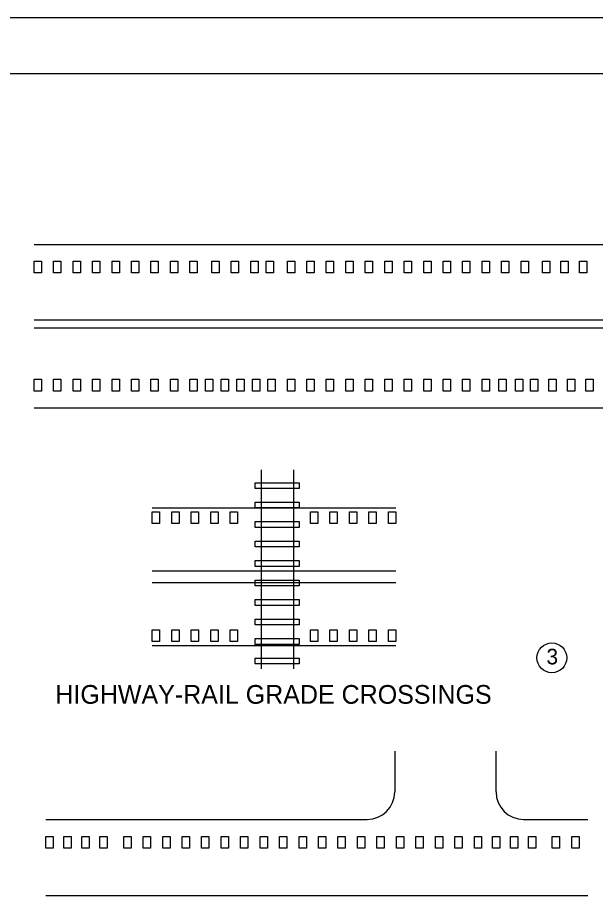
# Model space of a CAD drawing. Extents: x 999.5 to 1036.8, y 999.5 to 1022.6.
# Drawn here: x 1007.63 to 1015.04, y 1010.96 to 1022.22 of the extents above; entities that cross this region are included whole.
import ezdxf

# ---------------------------------------------------------------- set-up
doc = ezdxf.new("R2010")
doc.units = 0
for name, color, linetype in [('Level 1', 7, 'Continuous'), ('Level 10', 7, 'Continuous'), ('Level 14', 7, 'Continuous')]:
    doc.layers.add(name, color=color, linetype=linetype)

msp = doc.modelspace()

# ---------------------------------------------------------------- linework, layer by layer
at = {"layer": 'Level 1'}
for p, q in [((1007.839, 1019.311), (1019.672, 1019.311)), ((1007.839, 1019.311), (1019.672, 1019.311)), ((1019.672, 1018.34), (1007.839, 1018.34)), ((1019.672, 1018.34), (1007.839, 1018.34)), ((1019.672, 1018.238), (1007.839, 1018.238)), ((1019.672, 1018.238), (1007.839, 1018.238)), ((1007.839, 1017.217), (1019.672, 1017.217)), ((1007.839, 1017.217), (1019.672, 1017.217)), ((1010.755, 1016.419), (1010.755, 1013.869)), ((1010.755, 1016.419), (1010.755, 1013.869)), ((1011.168, 1016.419), (1011.168, 1013.869)), ((1011.168, 1016.419), (1011.168, 1013.869)), ((1009.355, 1015.932), (1012.48, 1015.932)), ((1009.355, 1015.932), (1012.48, 1015.932)), ((1009.355, 1015.127), (1012.48, 1015.127)), ((1009.355, 1015.127), (1012.48, 1015.127)), ((1009.355, 1014.975), (1012.48, 1014.975)), ((1009.355, 1014.975), (1012.48, 1014.975)), ((1009.355, 1014.17), (1012.48, 1014.17)), ((1009.355, 1014.17), (1012.48, 1014.17)), ((1012.467, 1012.813), (1012.467, 1012.291)), ((1012.467, 1012.813), (1012.467, 1012.291)), ((1013.766, 1012.813), (1013.766, 1012.291)), ((1013.766, 1012.813), (1013.766, 1012.291)), ((1007.989, 1011.936), (1012.113, 1011.936)), ((1007.989, 1011.936), (1012.113, 1011.936)), ((1014.121, 1011.936), (1014.947, 1011.936)), ((1014.121, 1011.936), (1014.947, 1011.936)), ((1007.989, 1010.963), (1014.947, 1010.963)), ((1007.989, 1010.963), (1014.947, 1010.963))]:
    msp.add_line(p, q, dxfattribs=at)
for points in [[(1007.839, 1019.097), (1007.933, 1019.097), (1007.933, 1018.945), (1007.839, 1018.945)], [(1007.839, 1019.097), (1007.933, 1019.097), (1007.933, 1018.945), (1007.839, 1018.945)], [(1008.089, 1019.097), (1008.183, 1019.097), (1008.183, 1018.945), (1008.089, 1018.945)], [(1008.089, 1019.097), (1008.183, 1019.097), (1008.183, 1018.945), (1008.089, 1018.945)], [(1008.339, 1019.097), (1008.433, 1019.097), (1008.433, 1018.945), (1008.339, 1018.945)], [(1008.339, 1019.097), (1008.433, 1019.097), (1008.433, 1018.945), (1008.339, 1018.945)], [(1008.589, 1019.097), (1008.683, 1019.097), (1008.683, 1018.945), (1008.589, 1018.945)], [(1008.589, 1019.097), (1008.683, 1019.097), (1008.683, 1018.945), (1008.589, 1018.945)], [(1008.839, 1019.097), (1008.933, 1019.097), (1008.933, 1018.945), (1008.839, 1018.945)], [(1008.839, 1019.097), (1008.933, 1019.097), (1008.933, 1018.945), (1008.839, 1018.945)], [(1009.089, 1019.097), (1009.183, 1019.097), (1009.183, 1018.945), (1009.089, 1018.945)], [(1009.089, 1019.097), (1009.183, 1019.097), (1009.183, 1018.945), (1009.089, 1018.945)], [(1009.339, 1019.097), (1009.433, 1019.097), (1009.433, 1018.945), (1009.339, 1018.945)], [(1009.339, 1019.097), (1009.433, 1019.097), (1009.433, 1018.945), (1009.339, 1018.945)], [(1009.589, 1019.097), (1009.683, 1019.097), (1009.683, 1018.945), (1009.589, 1018.945)], [(1009.589, 1019.097), (1009.683, 1019.097), (1009.683, 1018.945), (1009.589, 1018.945)], [(1009.839, 1019.097), (1009.933, 1019.097), (1009.933, 1018.945), (1009.839, 1018.945)], [(1009.839, 1019.097), (1009.933, 1019.097), (1009.933, 1018.945), (1009.839, 1018.945)], [(1010.119, 1019.097), (1010.213, 1019.097), (1010.213, 1018.945), (1010.119, 1018.945)], [(1010.119, 1019.097), (1010.213, 1019.097), (1010.213, 1018.945), (1010.119, 1018.945)], [(1010.119, 1019.097), (1010.213, 1019.097), (1010.213, 1018.945), (1010.119, 1018.945)], [(1010.119, 1019.097), (1010.213, 1019.097), (1010.213, 1018.945), (1010.119, 1018.945)], [(1010.369, 1019.097), (1010.463, 1019.097), (1010.463, 1018.945), (1010.369, 1018.945)], [(1010.369, 1019.097), (1010.463, 1019.097), (1010.463, 1018.945), (1010.369, 1018.945)], [(1010.619, 1019.097), (1010.713, 1019.097), (1010.713, 1018.945), (1010.619, 1018.945)], [(1010.619, 1019.097), (1010.713, 1019.097), (1010.713, 1018.945), (1010.619, 1018.945)], [(1010.619, 1019.097), (1010.713, 1019.097), (1010.713, 1018.945), (1010.619, 1018.945)], [(1010.619, 1019.097), (1010.713, 1019.097), (1010.713, 1018.945), (1010.619, 1018.945)], [(1010.818, 1019.097), (1010.913, 1019.097), (1010.913, 1018.945), (1010.818, 1018.945)], [(1010.818, 1019.097), (1010.913, 1019.097), (1010.913, 1018.945), (1010.818, 1018.945)], [(1010.818, 1019.097), (1010.913, 1019.097), (1010.913, 1018.945), (1010.818, 1018.945)], [(1010.818, 1019.097), (1010.913, 1019.097), (1010.913, 1018.945), (1010.818, 1018.945)], [(1011.089, 1019.097), (1011.183, 1019.097), (1011.183, 1018.945), (1011.089, 1018.945)], [(1011.089, 1019.097), (1011.183, 1019.097), (1011.183, 1018.945), (1011.089, 1018.945)], [(1011.339, 1019.097), (1011.433, 1019.097), (1011.433, 1018.945), (1011.339, 1018.945)], [(1011.339, 1019.097), (1011.433, 1019.097), (1011.433, 1018.945), (1011.339, 1018.945)], [(1011.589, 1019.097), (1011.683, 1019.097), (1011.683, 1018.945), (1011.589, 1018.945)], [(1011.589, 1019.097), (1011.683, 1019.097), (1011.683, 1018.945), (1011.589, 1018.945)], [(1011.839, 1019.097), (1011.933, 1019.097), (1011.933, 1018.945), (1011.839, 1018.945)], [(1011.839, 1019.097), (1011.933, 1019.097), (1011.933, 1018.945), (1011.839, 1018.945)], [(1012.089, 1019.097), (1012.183, 1019.097), (1012.183, 1018.945), (1012.089, 1018.945)], [(1012.089, 1019.097), (1012.183, 1019.097), (1012.183, 1018.945), (1012.089, 1018.945)], [(1012.339, 1019.097), (1012.433, 1019.097), (1012.433, 1018.945), (1012.339, 1018.945)], [(1012.339, 1019.097), (1012.433, 1019.097), (1012.433, 1018.945), (1012.339, 1018.945)], [(1012.589, 1019.097), (1012.683, 1019.097), (1012.683, 1018.945), (1012.589, 1018.945)], [(1012.589, 1019.097), (1012.683, 1019.097), (1012.683, 1018.945), (1012.589, 1018.945)], [(1012.839, 1019.097), (1012.933, 1019.097), (1012.933, 1018.945), (1012.839, 1018.945)], [(1012.839, 1019.097), (1012.933, 1019.097), (1012.933, 1018.945), (1012.839, 1018.945)], [(1013.089, 1019.097), (1013.183, 1019.097), (1013.183, 1018.945), (1013.089, 1018.945)], [(1013.089, 1019.097), (1013.183, 1019.097), (1013.183, 1018.945), (1013.089, 1018.945)], [(1013.339, 1019.097), (1013.433, 1019.097), (1013.433, 1018.945), (1013.339, 1018.945)], [(1013.339, 1019.097), (1013.433, 1019.097), (1013.433, 1018.945), (1013.339, 1018.945)], [(1013.589, 1019.097), (1013.683, 1019.097), (1013.683, 1018.945), (1013.589, 1018.945)], [(1013.589, 1019.097), (1013.683, 1019.097), (1013.683, 1018.945), (1013.589, 1018.945)], [(1013.839, 1019.097), (1013.933, 1019.097), (1013.933, 1018.945), (1013.839, 1018.945)], [(1013.839, 1019.097), (1013.933, 1019.097), (1013.933, 1018.945), (1013.839, 1018.945)], [(1014.089, 1019.097), (1014.183, 1019.097), (1014.183, 1018.945), (1014.089, 1018.945)], [(1014.089, 1019.097), (1014.183, 1019.097), (1014.183, 1018.945), (1014.089, 1018.945)], [(1014.364, 1019.097), (1014.459, 1019.097), (1014.459, 1018.945), (1014.364, 1018.945)], [(1014.364, 1019.097), (1014.459, 1019.097), (1014.459, 1018.945), (1014.364, 1018.945)], [(1014.601, 1019.097), (1014.695, 1019.097), (1014.695, 1018.945), (1014.601, 1018.945)], [(1014.601, 1019.097), (1014.695, 1019.097), (1014.695, 1018.945), (1014.601, 1018.945)], [(1014.837, 1019.097), (1014.931, 1019.097), (1014.931, 1018.945), (1014.837, 1018.945)], [(1014.837, 1019.097), (1014.931, 1019.097), (1014.931, 1018.945), (1014.837, 1018.945)], [(1007.839, 1017.583), (1007.933, 1017.583), (1007.933, 1017.431), (1007.839, 1017.431)], [(1007.839, 1017.583), (1007.933, 1017.583), (1007.933, 1017.431), (1007.839, 1017.431)], [(1008.089, 1017.583), (1008.183, 1017.583), (1008.183, 1017.431), (1008.089, 1017.431)], [(1008.089, 1017.583), (1008.183, 1017.583), (1008.183, 1017.431), (1008.089, 1017.431)], [(1008.339, 1017.583), (1008.433, 1017.583), (1008.433, 1017.431), (1008.339, 1017.431)], [(1008.339, 1017.583), (1008.433, 1017.583), (1008.433, 1017.431), (1008.339, 1017.431)], [(1008.589, 1017.583), (1008.683, 1017.583), (1008.683, 1017.431), (1008.589, 1017.431)], [(1008.589, 1017.583), (1008.683, 1017.583), (1008.683, 1017.431), (1008.589, 1017.431)], [(1008.839, 1017.583), (1008.933, 1017.583), (1008.933, 1017.431), (1008.839, 1017.431)], [(1008.839, 1017.583), (1008.933, 1017.583), (1008.933, 1017.431), (1008.839, 1017.431)], [(1009.089, 1017.583), (1009.183, 1017.583), (1009.183, 1017.431), (1009.089, 1017.431)], [(1009.089, 1017.583), (1009.183, 1017.583), (1009.183, 1017.431), (1009.089, 1017.431)], [(1009.339, 1017.583), (1009.433, 1017.583), (1009.433, 1017.431), (1009.339, 1017.431)], [(1009.339, 1017.583), (1009.433, 1017.583), (1009.433, 1017.431), (1009.339, 1017.431)], [(1009.589, 1017.583), (1009.683, 1017.583), (1009.683, 1017.431), (1009.589, 1017.431)], [(1009.589, 1017.583), (1009.683, 1017.583), (1009.683, 1017.431), (1009.589, 1017.431)], [(1009.839, 1017.583), (1009.933, 1017.583), (1009.933, 1017.431), (1009.839, 1017.431)], [(1009.839, 1017.583), (1009.933, 1017.583), (1009.933, 1017.431), (1009.839, 1017.431)], [(1010.039, 1017.583), (1010.133, 1017.583), (1010.133, 1017.431), (1010.039, 1017.431)], [(1010.039, 1017.583), (1010.133, 1017.583), (1010.133, 1017.431), (1010.039, 1017.431)], [(1010.239, 1017.583), (1010.334, 1017.583), (1010.334, 1017.431), (1010.239, 1017.431)], [(1010.239, 1017.583), (1010.334, 1017.583), (1010.334, 1017.431), (1010.239, 1017.431)], [(1010.44, 1017.583), (1010.534, 1017.583), (1010.534, 1017.431), (1010.44, 1017.431)], [(1010.44, 1017.583), (1010.534, 1017.583), (1010.534, 1017.431), (1010.44, 1017.431)], [(1010.64, 1017.583), (1010.734, 1017.583), (1010.734, 1017.431), (1010.64, 1017.431)], [(1010.64, 1017.583), (1010.734, 1017.583), (1010.734, 1017.431), (1010.64, 1017.431)], [(1010.84, 1017.583), (1010.934, 1017.583), (1010.934, 1017.431), (1010.84, 1017.431)], [(1010.84, 1017.583), (1010.934, 1017.583), (1010.934, 1017.431), (1010.84, 1017.431)], [(1011.089, 1017.583), (1011.183, 1017.583), (1011.183, 1017.431), (1011.089, 1017.431)], [(1011.089, 1017.583), (1011.183, 1017.583), (1011.183, 1017.431), (1011.089, 1017.431)], [(1011.339, 1017.583), (1011.433, 1017.583), (1011.433, 1017.431), (1011.339, 1017.431)], [(1011.339, 1017.583), (1011.433, 1017.583), (1011.433, 1017.431), (1011.339, 1017.431)], [(1011.589, 1017.583), (1011.683, 1017.583), (1011.683, 1017.431), (1011.589, 1017.431)], [(1011.589, 1017.583), (1011.683, 1017.583), (1011.683, 1017.431), (1011.589, 1017.431)], [(1011.839, 1017.583), (1011.933, 1017.583), (1011.933, 1017.431), (1011.839, 1017.431)], [(1011.839, 1017.583), (1011.933, 1017.583), (1011.933, 1017.431), (1011.839, 1017.431)], [(1012.089, 1017.583), (1012.183, 1017.583), (1012.183, 1017.431), (1012.089, 1017.431)], [(1012.089, 1017.583), (1012.183, 1017.583), (1012.183, 1017.431), (1012.089, 1017.431)], [(1012.339, 1017.583), (1012.433, 1017.583), (1012.433, 1017.431), (1012.339, 1017.431)], [(1012.339, 1017.583), (1012.433, 1017.583), (1012.433, 1017.431), (1012.339, 1017.431)], [(1012.589, 1017.583), (1012.683, 1017.583), (1012.683, 1017.431), (1012.589, 1017.431)], [(1012.589, 1017.583), (1012.683, 1017.583), (1012.683, 1017.431), (1012.589, 1017.431)], [(1012.839, 1017.583), (1012.933, 1017.583), (1012.933, 1017.431), (1012.839, 1017.431)], [(1012.839, 1017.583), (1012.933, 1017.583), (1012.933, 1017.431), (1012.839, 1017.431)], [(1013.089, 1017.583), (1013.183, 1017.583), (1013.183, 1017.431), (1013.089, 1017.431)], [(1013.089, 1017.583), (1013.183, 1017.583), (1013.183, 1017.431), (1013.089, 1017.431)], [(1013.339, 1017.583), (1013.433, 1017.583), (1013.433, 1017.431), (1013.339, 1017.431)], [(1013.339, 1017.583), (1013.433, 1017.583), (1013.433, 1017.431), (1013.339, 1017.431)], [(1013.589, 1017.583), (1013.683, 1017.583), (1013.683, 1017.431), (1013.589, 1017.431)], [(1013.589, 1017.583), (1013.683, 1017.583), (1013.683, 1017.431), (1013.589, 1017.431)], [(1013.803, 1017.583), (1013.897, 1017.583), (1013.897, 1017.431), (1013.803, 1017.431)], [(1013.803, 1017.583), (1013.897, 1017.583), (1013.897, 1017.431), (1013.803, 1017.431)], [(1014.017, 1017.583), (1014.111, 1017.583), (1014.111, 1017.431), (1014.017, 1017.431)], [(1014.017, 1017.583), (1014.111, 1017.583), (1014.111, 1017.431), (1014.017, 1017.431)], [(1014.211, 1017.583), (1014.305, 1017.583), (1014.305, 1017.431), (1014.211, 1017.431)], [(1014.211, 1017.583), (1014.305, 1017.583), (1014.305, 1017.431), (1014.211, 1017.431)], [(1014.447, 1017.583), (1014.541, 1017.583), (1014.541, 1017.431), (1014.447, 1017.431)], [(1014.447, 1017.583), (1014.541, 1017.583), (1014.541, 1017.431), (1014.447, 1017.431)], [(1014.683, 1017.583), (1014.778, 1017.583), (1014.778, 1017.431), (1014.683, 1017.431)], [(1014.683, 1017.583), (1014.778, 1017.583), (1014.778, 1017.431), (1014.683, 1017.431)], [(1014.919, 1017.583), (1015.014, 1017.583), (1015.014, 1017.431), (1014.919, 1017.431)], [(1014.919, 1017.583), (1015.014, 1017.583), (1015.014, 1017.431), (1014.919, 1017.431)], [(1010.674, 1016.256), (1011.242, 1016.256), (1011.242, 1016.183), (1010.674, 1016.183)], [(1010.674, 1016.256), (1011.242, 1016.256), (1011.242, 1016.183), (1010.674, 1016.183)], [(1010.674, 1016.006), (1011.242, 1016.006), (1011.242, 1015.933), (1010.674, 1015.933)], [(1010.674, 1016.006), (1011.242, 1016.006), (1011.242, 1015.933), (1010.674, 1015.933)], [(1010.674, 1016.006), (1011.242, 1016.006), (1011.242, 1015.933), (1010.674, 1015.933)], [(1010.674, 1016.006), (1011.242, 1016.006), (1011.242, 1015.933), (1010.674, 1015.933)], [(1009.355, 1015.884), (1009.449, 1015.884), (1009.449, 1015.732), (1009.355, 1015.732)], [(1009.355, 1015.884), (1009.449, 1015.884), (1009.449, 1015.732), (1009.355, 1015.732)], [(1009.605, 1015.884), (1009.699, 1015.884), (1009.699, 1015.732), (1009.605, 1015.732)], [(1009.605, 1015.884), (1009.699, 1015.884), (1009.699, 1015.732), (1009.605, 1015.732)], [(1009.855, 1015.884), (1009.949, 1015.884), (1009.949, 1015.732), (1009.855, 1015.732)], [(1009.855, 1015.884), (1009.949, 1015.884), (1009.949, 1015.732), (1009.855, 1015.732)], [(1010.105, 1015.884), (1010.199, 1015.884), (1010.199, 1015.732), (1010.105, 1015.732)], [(1010.105, 1015.884), (1010.199, 1015.884), (1010.199, 1015.732), (1010.105, 1015.732)], [(1010.355, 1015.884), (1010.449, 1015.884), (1010.449, 1015.732), (1010.355, 1015.732)], [(1010.355, 1015.884), (1010.449, 1015.884), (1010.449, 1015.732), (1010.355, 1015.732)], [(1011.386, 1015.884), (1011.48, 1015.884), (1011.48, 1015.732), (1011.386, 1015.732)], [(1011.386, 1015.884), (1011.48, 1015.884), (1011.48, 1015.732), (1011.386, 1015.732)], [(1011.636, 1015.884), (1011.73, 1015.884), (1011.73, 1015.732), (1011.636, 1015.732)], [(1011.636, 1015.884), (1011.73, 1015.884), (1011.73, 1015.732), (1011.636, 1015.732)], [(1011.886, 1015.884), (1011.98, 1015.884), (1011.98, 1015.732), (1011.886, 1015.732)], [(1011.886, 1015.884), (1011.98, 1015.884), (1011.98, 1015.732), (1011.886, 1015.732)], [(1012.136, 1015.884), (1012.23, 1015.884), (1012.23, 1015.732), (1012.136, 1015.732)], [(1012.136, 1015.884), (1012.23, 1015.884), (1012.23, 1015.732), (1012.136, 1015.732)], [(1012.386, 1015.884), (1012.48, 1015.884), (1012.48, 1015.732), (1012.386, 1015.732)], [(1012.386, 1015.884), (1012.48, 1015.884), (1012.48, 1015.732), (1012.386, 1015.732)], [(1010.674, 1015.756), (1011.242, 1015.756), (1011.242, 1015.683), (1010.674, 1015.683)], [(1010.674, 1015.756), (1011.242, 1015.756), (1011.242, 1015.683), (1010.674, 1015.683)], [(1010.674, 1015.506), (1011.242, 1015.506), (1011.242, 1015.433), (1010.674, 1015.433)], [(1010.674, 1015.506), (1011.242, 1015.506), (1011.242, 1015.433), (1010.674, 1015.433)], [(1010.674, 1015.256), (1011.242, 1015.256), (1011.242, 1015.183), (1010.674, 1015.183)], [(1010.674, 1015.256), (1011.242, 1015.256), (1011.242, 1015.183), (1010.674, 1015.183)], [(1010.674, 1015.006), (1011.242, 1015.006), (1011.242, 1014.933), (1010.674, 1014.933)], [(1010.674, 1015.006), (1011.242, 1015.006), (1011.242, 1014.933), (1010.674, 1014.933)], [(1010.674, 1014.756), (1011.242, 1014.756), (1011.242, 1014.683), (1010.674, 1014.683)], [(1010.674, 1014.756), (1011.242, 1014.756), (1011.242, 1014.683), (1010.674, 1014.683)], [(1010.674, 1014.506), (1011.242, 1014.506), (1011.242, 1014.433), (1010.674, 1014.433)], [(1010.674, 1014.506), (1011.242, 1014.506), (1011.242, 1014.433), (1010.674, 1014.433)], [(1009.355, 1014.37), (1009.449, 1014.37), (1009.449, 1014.218), (1009.355, 1014.218)], [(1009.355, 1014.37), (1009.449, 1014.37), (1009.449, 1014.218), (1009.355, 1014.218)], [(1009.605, 1014.37), (1009.699, 1014.37), (1009.699, 1014.218), (1009.605, 1014.218)], [(1009.605, 1014.37), (1009.699, 1014.37), (1009.699, 1014.218), (1009.605, 1014.218)], [(1009.855, 1014.37), (1009.949, 1014.37), (1009.949, 1014.218), (1009.855, 1014.218)], [(1009.855, 1014.37), (1009.949, 1014.37), (1009.949, 1014.218), (1009.855, 1014.218)], [(1010.105, 1014.37), (1010.199, 1014.37), (1010.199, 1014.218), (1010.105, 1014.218)], [(1010.105, 1014.37), (1010.199, 1014.37), (1010.199, 1014.218), (1010.105, 1014.218)], [(1010.355, 1014.37), (1010.449, 1014.37), (1010.449, 1014.218), (1010.355, 1014.218)], [(1010.355, 1014.37), (1010.449, 1014.37), (1010.449, 1014.218), (1010.355, 1014.218)], [(1011.386, 1014.37), (1011.48, 1014.37), (1011.48, 1014.218), (1011.386, 1014.218)], [(1011.386, 1014.37), (1011.48, 1014.37), (1011.48, 1014.218), (1011.386, 1014.218)], [(1011.636, 1014.37), (1011.73, 1014.37), (1011.73, 1014.218), (1011.636, 1014.218)], [(1011.636, 1014.37), (1011.73, 1014.37), (1011.73, 1014.218), (1011.636, 1014.218)], [(1011.886, 1014.37), (1011.98, 1014.37), (1011.98, 1014.218), (1011.886, 1014.218)], [(1011.886, 1014.37), (1011.98, 1014.37), (1011.98, 1014.218), (1011.886, 1014.218)], [(1012.136, 1014.37), (1012.23, 1014.37), (1012.23, 1014.218), (1012.136, 1014.218)], [(1012.136, 1014.37), (1012.23, 1014.37), (1012.23, 1014.218), (1012.136, 1014.218)], [(1012.386, 1014.37), (1012.48, 1014.37), (1012.48, 1014.218), (1012.386, 1014.218)], [(1012.386, 1014.37), (1012.48, 1014.37), (1012.48, 1014.218), (1012.386, 1014.218)], [(1010.674, 1014.256), (1011.242, 1014.256), (1011.242, 1014.183), (1010.674, 1014.183)], [(1010.674, 1014.256), (1011.242, 1014.256), (1011.242, 1014.183), (1010.674, 1014.183)], [(1010.674, 1014.006), (1011.242, 1014.006), (1011.242, 1013.933), (1010.674, 1013.933)], [(1010.674, 1014.006), (1011.242, 1014.006), (1011.242, 1013.933), (1010.674, 1013.933)], [(1007.989, 1011.72), (1008.083, 1011.72), (1008.083, 1011.568), (1007.989, 1011.568)], [(1007.989, 1011.72), (1008.083, 1011.72), (1008.083, 1011.568), (1007.989, 1011.568)], [(1008.221, 1011.72), (1008.315, 1011.72), (1008.315, 1011.568), (1008.221, 1011.568)], [(1008.221, 1011.72), (1008.315, 1011.72), (1008.315, 1011.568), (1008.221, 1011.568)], [(1008.452, 1011.72), (1008.547, 1011.72), (1008.547, 1011.568), (1008.452, 1011.568)], [(1008.452, 1011.72), (1008.547, 1011.72), (1008.547, 1011.568), (1008.452, 1011.568)], [(1008.684, 1011.72), (1008.778, 1011.72), (1008.778, 1011.568), (1008.684, 1011.568)], [(1008.684, 1011.72), (1008.778, 1011.72), (1008.778, 1011.568), (1008.684, 1011.568)], [(1008.989, 1011.72), (1009.083, 1011.72), (1009.083, 1011.568), (1008.989, 1011.568)], [(1008.989, 1011.72), (1009.083, 1011.72), (1009.083, 1011.568), (1008.989, 1011.568)], [(1009.239, 1011.72), (1009.333, 1011.72), (1009.333, 1011.568), (1009.239, 1011.568)], [(1009.239, 1011.72), (1009.333, 1011.72), (1009.333, 1011.568), (1009.239, 1011.568)], [(1009.489, 1011.72), (1009.583, 1011.72), (1009.583, 1011.568), (1009.489, 1011.568)], [(1009.489, 1011.72), (1009.583, 1011.72), (1009.583, 1011.568), (1009.489, 1011.568)], [(1009.739, 1011.72), (1009.833, 1011.72), (1009.833, 1011.568), (1009.739, 1011.568)], [(1009.739, 1011.72), (1009.833, 1011.72), (1009.833, 1011.568), (1009.739, 1011.568)], [(1009.989, 1011.72), (1010.083, 1011.72), (1010.083, 1011.568), (1009.989, 1011.568)], [(1009.989, 1011.72), (1010.083, 1011.72), (1010.083, 1011.568), (1009.989, 1011.568)], [(1010.239, 1011.72), (1010.333, 1011.72), (1010.333, 1011.568), (1010.239, 1011.568)], [(1010.239, 1011.72), (1010.333, 1011.72), (1010.333, 1011.568), (1010.239, 1011.568)], [(1010.489, 1011.72), (1010.583, 1011.72), (1010.583, 1011.568), (1010.489, 1011.568)], [(1010.489, 1011.72), (1010.583, 1011.72), (1010.583, 1011.568), (1010.489, 1011.568)], [(1010.739, 1011.72), (1010.833, 1011.72), (1010.833, 1011.568), (1010.739, 1011.568)], [(1010.739, 1011.72), (1010.833, 1011.72), (1010.833, 1011.568), (1010.739, 1011.568)], [(1010.989, 1011.72), (1011.083, 1011.72), (1011.083, 1011.568), (1010.989, 1011.568)], [(1010.989, 1011.72), (1011.083, 1011.72), (1011.083, 1011.568), (1010.989, 1011.568)], [(1011.239, 1011.72), (1011.333, 1011.72), (1011.333, 1011.568), (1011.239, 1011.568)], [(1011.239, 1011.72), (1011.333, 1011.72), (1011.333, 1011.568), (1011.239, 1011.568)], [(1011.489, 1011.72), (1011.583, 1011.72), (1011.583, 1011.568), (1011.489, 1011.568)], [(1011.489, 1011.72), (1011.583, 1011.72), (1011.583, 1011.568), (1011.489, 1011.568)], [(1011.739, 1011.72), (1011.833, 1011.72), (1011.833, 1011.568), (1011.739, 1011.568)], [(1011.739, 1011.72), (1011.833, 1011.72), (1011.833, 1011.568), (1011.739, 1011.568)], [(1011.989, 1011.72), (1012.083, 1011.72), (1012.083, 1011.568), (1011.989, 1011.568)], [(1011.989, 1011.72), (1012.083, 1011.72), (1012.083, 1011.568), (1011.989, 1011.568)], [(1012.239, 1011.72), (1012.333, 1011.72), (1012.333, 1011.568), (1012.239, 1011.568)], [(1012.239, 1011.72), (1012.333, 1011.72), (1012.333, 1011.568), (1012.239, 1011.568)], [(1012.489, 1011.72), (1012.583, 1011.72), (1012.583, 1011.568), (1012.489, 1011.568)], [(1012.489, 1011.72), (1012.583, 1011.72), (1012.583, 1011.568), (1012.489, 1011.568)], [(1012.739, 1011.72), (1012.833, 1011.72), (1012.833, 1011.568), (1012.739, 1011.568)], [(1012.739, 1011.72), (1012.833, 1011.72), (1012.833, 1011.568), (1012.739, 1011.568)], [(1012.989, 1011.72), (1013.083, 1011.72), (1013.083, 1011.568), (1012.989, 1011.568)], [(1012.989, 1011.72), (1013.083, 1011.72), (1013.083, 1011.568), (1012.989, 1011.568)], [(1013.239, 1011.72), (1013.333, 1011.72), (1013.333, 1011.568), (1013.239, 1011.568)], [(1013.239, 1011.72), (1013.333, 1011.72), (1013.333, 1011.568), (1013.239, 1011.568)], [(1013.489, 1011.72), (1013.583, 1011.72), (1013.583, 1011.568), (1013.489, 1011.568)], [(1013.489, 1011.72), (1013.583, 1011.72), (1013.583, 1011.568), (1013.489, 1011.568)], [(1013.721, 1011.72), (1013.815, 1011.72), (1013.815, 1011.568), (1013.721, 1011.568)], [(1013.721, 1011.72), (1013.815, 1011.72), (1013.815, 1011.568), (1013.721, 1011.568)], [(1013.952, 1011.72), (1014.047, 1011.72), (1014.047, 1011.568), (1013.952, 1011.568)], [(1013.952, 1011.72), (1014.047, 1011.72), (1014.047, 1011.568), (1013.952, 1011.568)], [(1014.184, 1011.72), (1014.278, 1011.72), (1014.278, 1011.568), (1014.184, 1011.568)], [(1014.184, 1011.72), (1014.278, 1011.72), (1014.278, 1011.568), (1014.184, 1011.568)], [(1014.489, 1011.72), (1014.583, 1011.72), (1014.583, 1011.568), (1014.489, 1011.568)], [(1014.489, 1011.72), (1014.583, 1011.72), (1014.583, 1011.568), (1014.489, 1011.568)], [(1014.739, 1011.72), (1014.833, 1011.72), (1014.833, 1011.568), (1014.739, 1011.568)], [(1014.739, 1011.72), (1014.833, 1011.72), (1014.833, 1011.568), (1014.739, 1011.568)]]:
    msp.add_lwpolyline(points, close=True, dxfattribs=at)
msp.add_circle((1014.484, 1014.01), 0.191, dxfattribs=at)
msp.add_circle((1014.484, 1014.01), 0.191, dxfattribs=at)
for centre, start, end in [((1012.113, 1012.291), 270, 0), ((1012.113, 1012.291), 270, 0), ((1014.121, 1012.291), 180, 270), ((1014.121, 1012.291), 180, 270)]:
    msp.add_arc(centre, 0.354, start, end, dxfattribs=at)
at = {"layer": 'Level 10'}
msp.add_line((1035.5, 1021.5), (1007, 1021.5), dxfattribs=at)
at = {"layer": 'Level 14'}
msp.add_line((1000, 1022.22), (1036.36, 1022.22), dxfattribs=at)

# ---------------------------------------------------------------- texts
at = {"layer": 'Level 1'}
for s, height, p in [('3', 0.2, (1014.415, 1013.926)), ('3', 0.2, (1014.415, 1013.926)), ('HIGHWAY-RAIL GRADE CROSSINGS', 0.24, (1008.112, 1013.421)), ('HIGHWAY-RAIL GRADE CROSSINGS', 0.24, (1008.112, 1013.421))]:
    msp.add_text(s, height=height, dxfattribs=at).set_placement(p)

doc.saveas('drawing.dxf')
